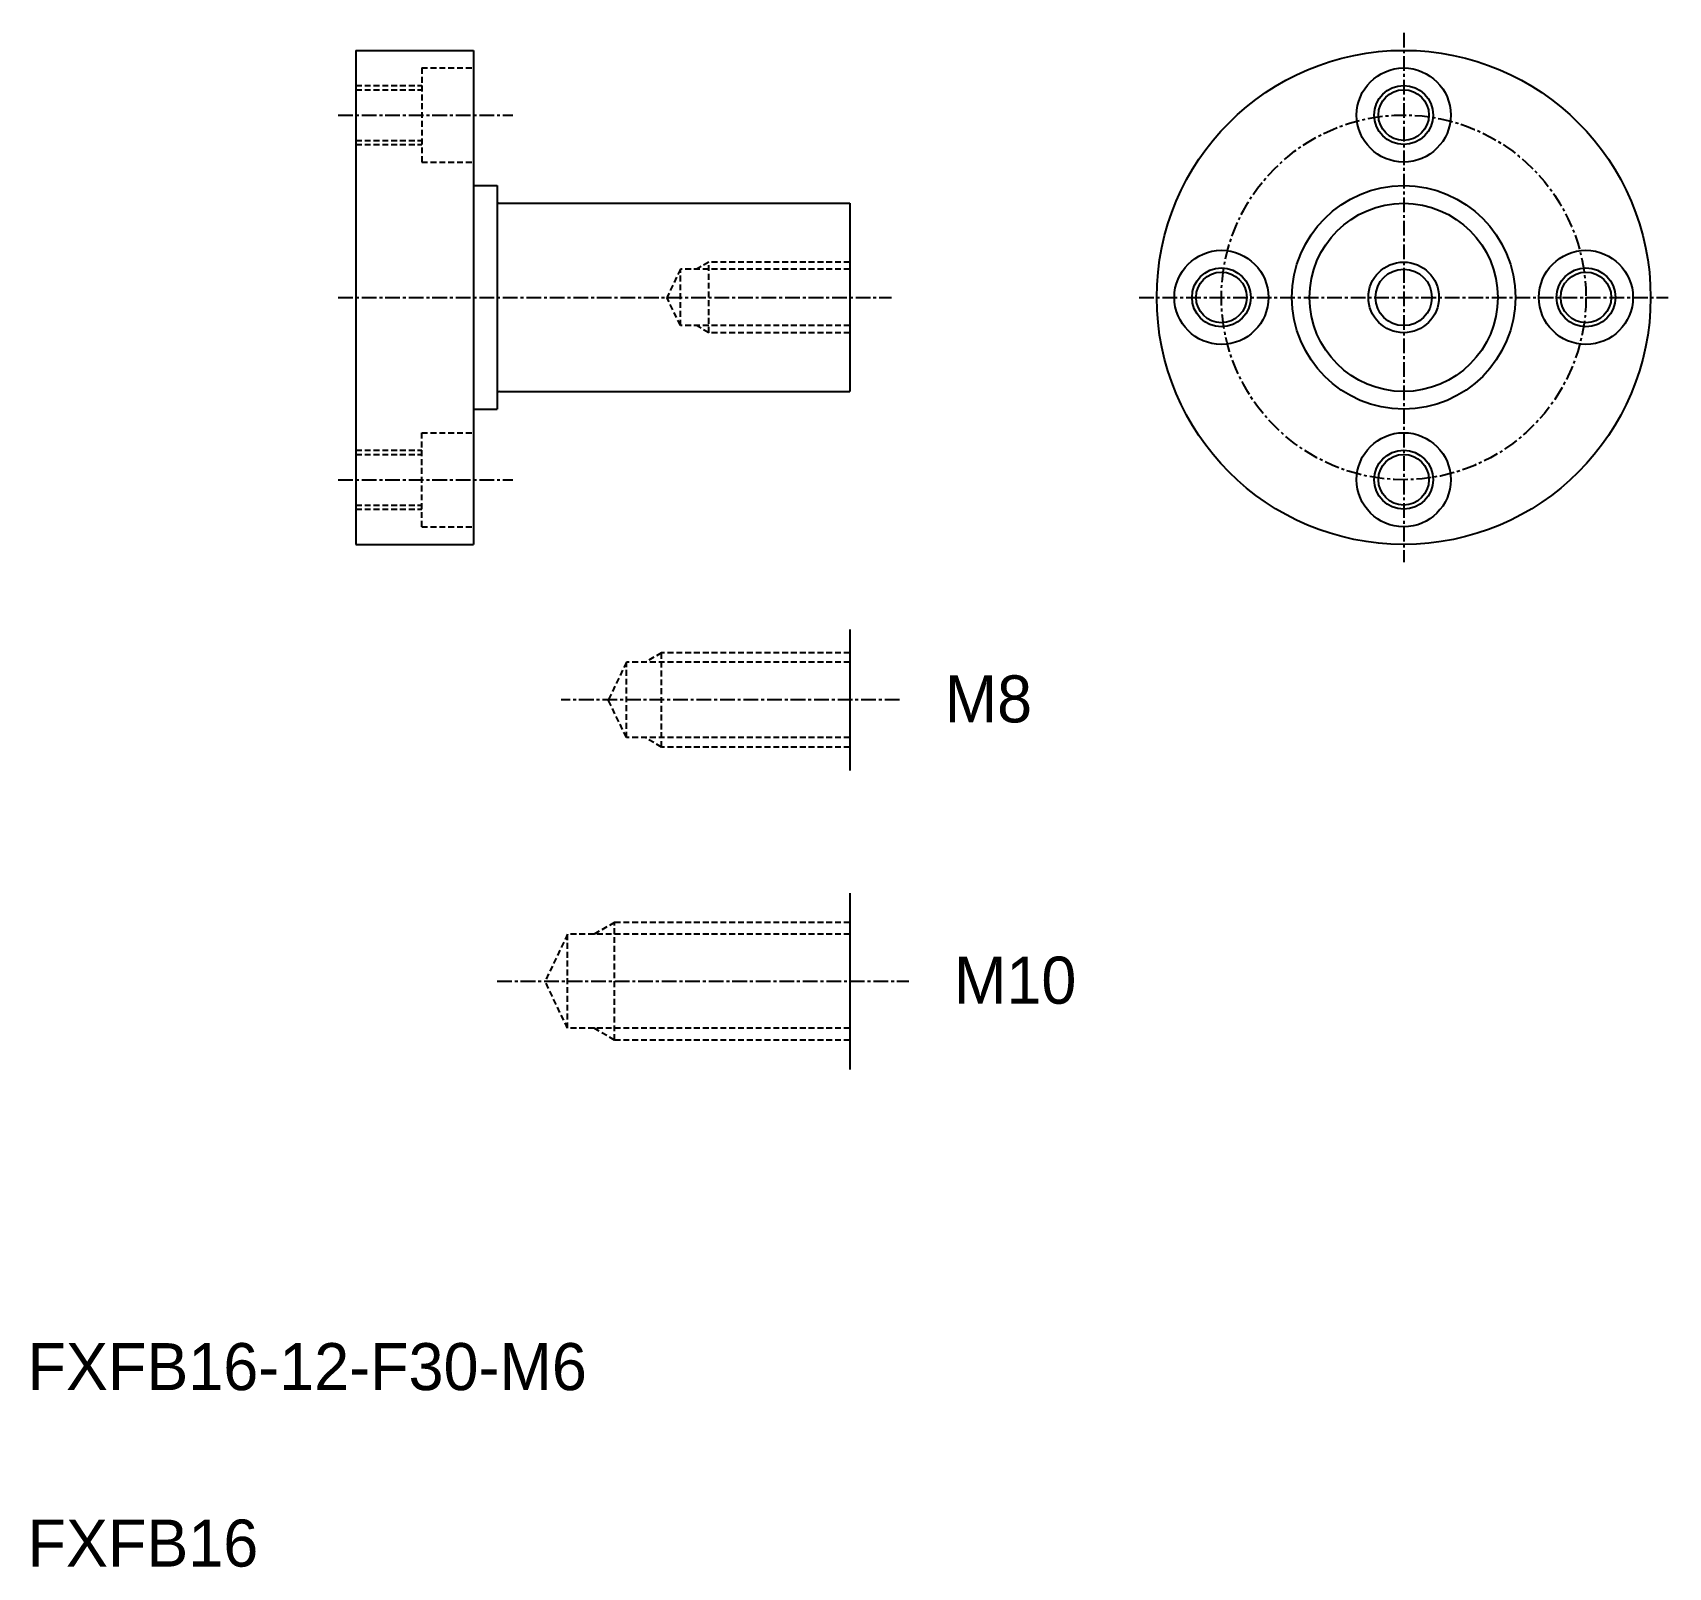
# Model space of a CAD drawing. Extents: x 10 to 150, y 10 to 140.
import ezdxf

# ---------------------------------------------------------------- set-up
doc = ezdxf.new("R2010")
doc.units = 0
doc.linetypes.add('CENTER', pattern=[2, 1.25, -0.25, 0.25, -0.25])
doc.linetypes.add('DASHED', pattern=[0.75, 0.5, -0.25])
doc.layers.get('0').update_dxf_attribs({"linetype": 'CONTINUOUS'})
doc.layers.add('CENTER', color=1, linetype='CENTER')

msp = doc.modelspace()

# ---------------------------------------------------------------- linework, layer by layer
at = {"color": 7, "linetype": 'CONTINUOUS'}
for p, q in [((37.92, 138.89), (47.92, 138.89)), ((37.92, 138.89), (37.92, 96.89)), ((47.92, 138.89), (47.92, 96.89)), ((47.92, 128.39), (47.92, 128.39)), ((47.92, 127.39), (49.92, 127.39)), ((49.92, 127.39), (49.92, 108.39)), ((50.12, 125.89), (79.92, 125.89)), ((79.92, 125.89), (79.92, 109.89)), ((79.92, 125.89), (79.92, 109.89)), ((47.92, 117.89), (47.92, 117.89)), ((50.12, 109.89), (79.92, 109.89)), ((47.92, 108.39), (49.92, 108.39)), ((37.92, 96.89), (47.92, 96.89)), ((79.92, 89.67), (79.92, 77.67)), ((79.92, 67.26), (79.92, 52.26))]:
    msp.add_line(p, q, dxfattribs=at)
at = {"color": 3, "linetype": 'DASHED'}
for p, q in [((43.52, 137.39), (43.52, 129.39)), ((43.52, 137.39), (47.92, 137.39)), ((37.92, 135.89), (43.52, 135.89)), ((37.92, 135.54), (43.52, 135.54)), ((37.92, 131.24), (43.52, 131.24)), ((37.92, 130.89), (43.52, 130.89)), ((43.52, 129.39), (47.92, 129.39)), ((65.52, 120.29), (64.37, 117.89)), ((79.92, 120.29), (65.52, 120.29)), ((65.52, 115.49), (65.52, 120.29)), ((67.92, 120.89), (66.88, 120.29)), ((67.92, 114.89), (67.92, 120.89)), ((79.92, 120.89), (67.92, 120.89)), ((65.52, 115.49), (64.37, 117.89)), ((79.92, 115.49), (65.52, 115.49)), ((67.92, 114.89), (66.88, 115.49)), ((79.92, 114.89), (67.92, 114.89)), ((43.52, 106.39), (47.92, 106.39)), ((43.52, 98.39), (43.52, 106.39)), ((37.92, 104.89), (43.52, 104.89)), ((37.92, 104.54), (43.52, 104.54)), ((37.92, 100.24), (43.52, 100.24)), ((37.92, 99.89), (43.52, 99.89)), ((43.52, 98.39), (47.92, 98.39)), ((63.92, 87.67), (62.53, 86.87)), ((79.92, 87.67), (63.92, 87.67)), ((63.92, 79.67), (63.92, 87.67)), ((60.92, 86.87), (59.39, 83.67)), ((79.92, 86.87), (60.92, 86.87)), ((60.92, 80.47), (60.92, 86.87)), ((60.92, 80.47), (59.39, 83.67)), ((79.92, 80.47), (60.92, 80.47)), ((63.92, 79.67), (62.53, 80.47)), ((79.92, 79.67), (63.92, 79.67)), ((59.92, 64.76), (58.19, 63.76)), ((79.92, 64.76), (59.92, 64.76)), ((59.92, 54.76), (59.92, 64.76)), ((55.92, 63.76), (54.01, 59.76)), ((79.92, 63.76), (55.92, 63.76)), ((55.92, 55.76), (55.92, 63.76)), ((55.92, 55.76), (54.01, 59.76)), ((79.92, 55.76), (55.92, 55.76)), ((59.92, 54.76), (58.19, 55.76)), ((79.92, 54.76), (59.92, 54.76))]:
    msp.add_line(p, q, dxfattribs=at)
at = {"color": 7, "linetype": 'CONTINUOUS'}
for centre, radius in [((127.02, 117.89), 21), ((127.02, 133.39), 4), ((127.02, 133.39), 2.15), ((127.02, 117.89), 9.5), ((127.02, 117.89), 8), ((111.52, 117.89), 4), ((142.52, 117.89), 4), ((111.52, 117.89), 2.15), ((127.02, 117.89), 2.4), ((142.52, 117.89), 2.15), ((127.02, 102.39), 4), ((127.02, 102.39), 2.15)]:
    msp.add_circle(centre, radius, dxfattribs=at)
at = {"color": 3, "linetype": 'CONTINUOUS'}
for centre in [(127.02, 133.39), (111.52, 117.89), (142.52, 117.89), (127.02, 102.39)]:
    msp.add_circle(centre, 2.5, dxfattribs=at)
at = {"color": 3}
msp.add_circle((127.02, 117.89), 3, dxfattribs=at)
at = {"color": 7, "linetype": 'CONTINUOUS'}
for centre, start, end in [((50.12, 126.09), 180, 270), ((50.12, 109.69), 90, 180)]:
    msp.add_arc(centre, 0.2, start, end, dxfattribs=at)
at = {"layer": 'CENTER', "color": 1, "linetype": 'CENTER'}
for p, q in [((127.02, 140.39), (127.02, 95.39)), ((36.42, 133.39), (51.28, 133.39)), ((36.42, 117.89), (83.47, 117.89)), ((104.52, 117.89), (149.52, 117.89)), ((36.42, 102.39), (51.28, 102.39)), ((84.14, 83.67), (55.37, 83.67)), ((49.93, 59.76), (84.93, 59.76))]:
    msp.add_line(p, q, dxfattribs=at)
msp.add_circle((127.02, 117.89), 15.5, dxfattribs=at)

# ---------------------------------------------------------------- texts
at = {"color": 7, "linetype": 'CONTINUOUS'}
for s, p in [('M8', (87.99, 81.76)), ('M10', (88.78, 57.85)), ('FXFB16-12-F30-M6', (10, 25)), ('FXFB16', (10, 10))]:
    msp.add_text(s, height=4, dxfattribs=at).set_placement(p)

doc.saveas('drawing.dxf')
